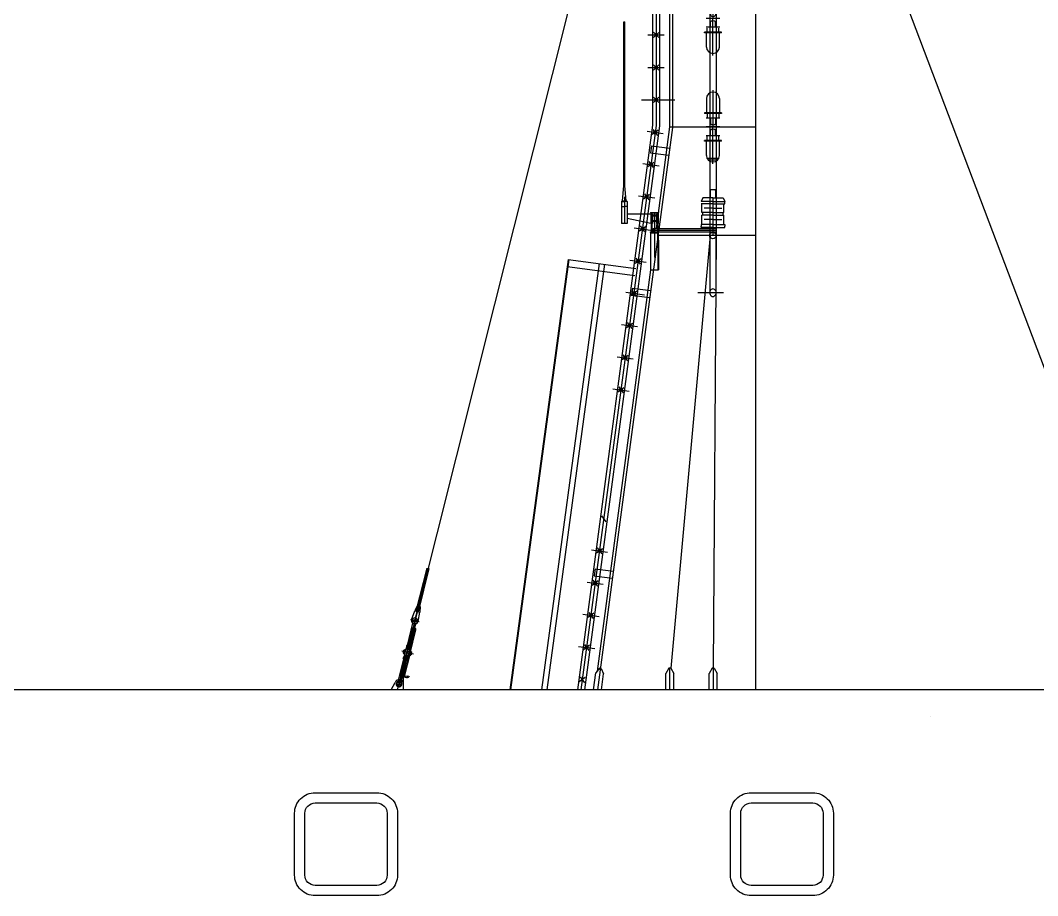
# Model space of a CAD drawing. Header units: millimetres. Extents: x 2592 to 2762, y 1632 to 1753.
# Drawn here: x 2618.53 to 2624.26, y 1741.28 to 1746.2 of the extents above; entities that cross this region are included whole.
import ezdxf

# ---------------------------------------------------------------- set-up
doc = ezdxf.new("R2010")
doc.units = ezdxf.units.MM
for name, color, linetype in [('garis tebal', 7, 'Continuous'), ('Hidrolik&PJ', 150, 'Continuous'), ('Layer3', 7, 'Continuous')]:
    doc.layers.add(name, color=color, linetype=linetype)

# ---------------------------------------------------------------- blocks, each defined once
blk = doc.blocks.new('A$C20FD29F4')
at = {"color": 7, "linetype": 'Continuous', "ltscale": 20}
for p, q in [((78.1, 3682.9), (78.1, 3342.1)), ((18.1, 3604.9), (18.1, 3466.3)), ((138.1, 3604.9), (138.1, 3466.3)), ((0, 3473.8), (0, 3466.3)), ((156.2, 3473.8), (0, 3473.8)), ((156.2, 3470), (0, 3470)), ((156.2, 3466.3), (0, 3466.3)), ((156.2, 3429.9), (0, 3429.9)), ((140.6, 3422.4), (15.6, 3422.4)), ((24.4, 3466.3), (24.4, 3429.9)), ((54.1, 3422.4), (54.1, 3372.4)), ((102.1, 3422.4), (102.1, 3372.4)), ((131.9, 3466.3), (131.9, 3429.9)), ((156.2, 3473.8), (156.2, 3466.3)), ((54.1, 3261.9), (54.1, 3311.9)), ((78.1, 3001.4), (78.1, 3342.1)), ((102.1, 3261.9), (102.1, 3311.9)), ((156.2, 3254.4), (0, 3254.4)), ((0, 3210.5), (0, 3218)), ((156.2, 3218), (0, 3218)), ((156.2, 3214.2), (0, 3214.2)), ((156.2, 3210.5), (0, 3210.5)), ((140.6, 3261.9), (15.6, 3261.9)), ((18.1, 3079.4), (18.1, 3218)), ((24.4, 3218), (24.4, 3254.4)), ((131.9, 3218), (131.9, 3254.4)), ((138.1, 3079.4), (138.1, 3218)), ((156.2, 3210.5), (156.2, 3218)), ((78.1, 2682.9), (78.1, 2342.1)), ((18.1, 2604.9), (18.1, 2466.3)), ((138.1, 2604.9), (138.1, 2466.3)), ((0, 2473.8), (0, 2466.3)), ((156.2, 2473.8), (0, 2473.8)), ((156.2, 2470), (0, 2470)), ((156.2, 2466.3), (0, 2466.3)), ((24.4, 2466.3), (24.4, 2429.9)), ((131.9, 2466.3), (131.9, 2429.9)), ((156.2, 2473.8), (156.2, 2466.3)), ((140.6, 2422.4), (15.6, 2422.4)), ((54.1, 2422.4), (54.1, 2372.4)), ((102.1, 2422.4), (102.1, 2372.4)), ((140.6, 2342.1), (15.6, 2342.1)), ((140.6, 2261.9), (15.6, 2261.9)), ((54.1, 2261.9), (54.1, 2311.9)), ((78.1, 2001.4), (78.1, 2342.1)), ((102.1, 2261.9), (102.1, 2311.9)), ((0, 2210.5), (0, 2218)), ((156.2, 2218), (0, 2218)), ((156.2, 2214.2), (0, 2214.2)), ((156.2, 2210.5), (0, 2210.5)), ((18.1, 2079.4), (18.1, 2218)), ((24.4, 2218), (24.4, 2254.4)), ((131.9, 2218), (131.9, 2254.4)), ((138.1, 2079.4), (138.1, 2218)), ((156.2, 2210.5), (156.2, 2218)), ((18.1, 1604.9), (18.1, 1466.3)), ((78.1, 1682.9), (78.1, 1342.1)), ((138.1, 1604.9), (138.1, 1466.3)), ((0, 1473.8), (0, 1466.3)), ((156.2, 1473.8), (0, 1473.8)), ((156.2, 1470), (0, 1470)), ((156.2, 1466.3), (0, 1466.3)), ((140.6, 1422.4), (15.6, 1422.4)), ((24.4, 1466.3), (24.4, 1429.9)), ((54.1, 1422.4), (54.1, 1372.4)), ((102.1, 1422.4), (102.1, 1372.4)), ((131.9, 1466.3), (131.9, 1429.9)), ((156.2, 1473.8), (156.2, 1466.3)), ((140.6, 1342.1), (15.6, 1342.1)), ((78.1, 1001.4), (78.1, 1342.1)), ((140.6, 1261.9), (15.6, 1261.9)), ((24.4, 1218), (24.4, 1254.4)), ((54.1, 1261.9), (54.1, 1311.9)), ((102.1, 1261.9), (102.1, 1311.9)), ((131.9, 1218), (131.9, 1254.4)), ((0, 1210.5), (0, 1218)), ((156.2, 1218), (0, 1218)), ((156.2, 1214.2), (0, 1214.2)), ((156.2, 1210.5), (0, 1210.5)), ((18.1, 1079.4), (18.1, 1218)), ((138.1, 1079.4), (138.1, 1218)), ((156.2, 1210.5), (156.2, 1218)), ((78.1, 681.5), (78.1, 340.7)), ((18.1, 603.5), (18.1, 464.9)), ((138.1, 603.5), (138.1, 464.9)), ((0, 472.4), (0, 464.9)), ((156.2, 472.4), (0, 472.4)), ((156.2, 472.4), (156.2, 464.9)), ((156.2, 468.6), (0, 468.6)), ((156.2, 464.9), (0, 464.9)), ((140.6, 421), (15.6, 421)), ((24.4, 464.9), (24.4, 428.5)), ((54.1, 421), (54.1, 371)), ((102.1, 421), (102.1, 371)), ((131.9, 464.9), (131.9, 428.5)), ((140.6, 340.7), (15.6, 340.7)), ((54.1, 260.5), (54.1, 310.5)), ((78.1, 0), (78.1, 340.7)), ((102.1, 260.5), (102.1, 310.5)), ((0, 209.1), (0, 216.6)), ((156.2, 216.6), (0, 216.6)), ((156.2, 212.8), (0, 212.8)), ((156.2, 209.1), (0, 209.1)), ((140.6, 260.5), (15.6, 260.5)), ((18.1, 78), (18.1, 216.6)), ((24.4, 216.6), (24.4, 253)), ((131.9, 216.6), (131.9, 253)), ((138.1, 78), (138.1, 216.6)), ((156.2, 209.1), (156.2, 216.6))]:
    blk.add_line(p, q, dxfattribs=at)
at = {"color": 2}
blk.add_line((105.3, 3121.5), (51, 3121.5), dxfattribs=at)
at = {"color": 7, "linetype": 'Continuous', "ltscale": 20}
for centre, radius, start, end in [((78.1, 3604.9), 60, 0, 180), ((78.1, 3396.2), 33.8, 224.75947, 315.24053), ((78.1, 3288.1), 33.8, 44.75947, 135.24053), ((78.1, 3079.4), 60, 180, 0), ((78.1, 2604.9), 60, 0, 180), ((78, 2395.9), 33.8, 224.75947, 315.24053), ((78.1, 2396.2), 33.8, 224.75947, 315.24053), ((78, 2287.8), 33.8, 44.75947, 135.24053), ((78.1, 2288.1), 33.8, 44.75947, 135.24053), ((78.1, 2079.4), 60, 180, 0), ((78.1, 1604.9), 60, 0, 180), ((78, 1395.9), 33.8, 224.75947, 315.24053), ((78, 1287.8), 33.8, 44.75947, 135.24053), ((78, 1287.8), 33.8, 44.75947, 135.24053), ((78.1, 1396.2), 33.8, 224.75947, 315.24053), ((78.1, 1288.1), 33.8, 44.75947, 135.24053), ((78.1, 1079.4), 60, 180, 0), ((78.1, 603.5), 60, 0, 180), ((78, 394.5), 33.8, 224.75947, 315.24053), ((78, 286.4), 33.8, 44.75947, 135.24053), ((78, 286.4), 33.8, 44.75947, 135.24053), ((78.1, 394.8), 33.8, 224.75947, 315.24053), ((78.1, 286.7), 33.8, 44.75947, 135.24053), ((81, 394.5), 33.8, 224.75947, 315.24053), ((81, 286.4), 33.8, 44.75947, 135.24053), ((78.1, 77.4), 60, 180, 0)]:
    blk.add_arc(centre, radius, start, end, dxfattribs=at)

msp = doc.modelspace()

# ---------------------------------------------------------------- hatches: boundary and pattern name
at = {"layer": 'Hidrolik&PJ'}
h = msp.add_hatch(dxfattribs=at)
h.set_pattern_fill('ANSI31', scale=0.000609024, style=0)
h.set_pattern_definition([(135, (2505.47118718, 1712.68049783), (5.3830603274e-05, 5.3830603274e-05), [])])
h.paths.add_polyline_path([(2622.0814, 1745.1159), (2622.0848, 1745.1159), (2622.0848, 1745.1125)])
h = msp.add_hatch(dxfattribs=at)
h.set_pattern_fill('ANSI31', scale=0.000609024, style=0)
h.set_pattern_definition([(45, (2738.73525749, 1712.68049783), (-5.3830603274e-05, 5.3830603274e-05), [])])
h.paths.add_polyline_path([(2622.1251, 1745.1159), (2622.1216, 1745.1159), (2622.1216, 1745.1125)])
h = msp.add_hatch(dxfattribs=at)
h.set_pattern_fill('ANSI31', scale=0.000609024, style=0)
h.set_pattern_definition([(45, (2539.6191636, 1695.49685649), (-5.3830603274e-05, 5.3830603274e-05), [])])
h.paths.add_polyline_path([(2622.1188, 1745.0044, -0.414214), (2622.1212, 1745.002), (2622.1212, 1744.9661, 0.414214), (2622.1236, 1744.9636), (2622.1261, 1744.9636), (2622.1261, 1745.0093), (2622.0804, 1745.0093), (2622.0804, 1745.0069, 0.414214), (2622.0828, 1745.0044)])

# ---------------------------------------------------------------- linework, layer by layer
msp.add_arc((2623.6552, 1742.4328), 0.1485, 270, 270.0006)
at = {"layer": 'garis tebal'}
for points in [[(2620.5409, 1741.2759), (2620.1934, 1741.2759, -0.414214), (2620.0776, 1741.3917), (2620.0776, 1741.7392, -0.414214), (2620.1934, 1741.855), (2620.5409, 1741.855, -0.414214), (2620.6567, 1741.7392), (2620.6567, 1741.3917, -0.414214)], [(2622.9935, 1741.2759), (2622.6461, 1741.2759, -0.414214), (2622.5303, 1741.3917), (2622.5303, 1741.7392, -0.414214), (2622.6461, 1741.855), (2622.9935, 1741.855, -0.414214), (2623.1093, 1741.7392), (2623.1093, 1741.3917, -0.414214)], [(2620.5409, 1741.3338), (2620.1934, 1741.3338, -0.414214), (2620.1355, 1741.3917), (2620.1355, 1741.7392, -0.414214), (2620.1934, 1741.7971), (2620.5409, 1741.7971, -0.414214), (2620.5988, 1741.7392), (2620.5988, 1741.3917, -0.414214)], [(2622.9935, 1741.3338), (2622.6461, 1741.3338, -0.414214), (2622.5882, 1741.3917), (2622.5882, 1741.7392, -0.414214), (2622.6461, 1741.7971), (2622.9935, 1741.7971, -0.414214), (2623.0514, 1741.7392), (2623.0514, 1741.3917, -0.414214)]]:
    msp.add_lwpolyline(points, format="xyb", close=True, dxfattribs=at)
at = {"layer": 'Hidrolik&PJ', "color": 7}
for p, q in [((2622.0921, 1748.6448), (2622.0923, 1745.6094)), ((2622.1119, 1748.6448), (2622.1121, 1745.6081)), ((2622.1317, 1748.6448), (2622.1319, 1745.6068)), ((2622.1882, 1748.6447), (2622.1882, 1745.5997)), ((2622.6717, 1748.5296), (2624.9806, 1742.4328)), ((2622.1882, 1748.5229), (2620.6622, 1742.4527)), ((2622.1271, 1746.132), (2622.097, 1746.1028)), ((2622.0974, 1746.1324), (2622.1267, 1746.1024)), ((2622.1122, 1746.1269), (2622.1026, 1746.1175)), ((2622.1122, 1746.1269), (2622.1215, 1746.1173)), ((2622.0661, 1746.1174), (2622.158, 1746.1174)), ((2622.1026, 1746.1175), (2622.1119, 1746.1079)), ((2622.1215, 1746.1173), (2622.1119, 1746.1079)), ((2622.0661, 1745.9347), (2622.158, 1745.9347)), ((2622.1271, 1745.9493), (2622.097, 1745.9201)), ((2622.0974, 1745.9497), (2622.1267, 1745.9197)), ((2622.1122, 1745.9442), (2622.1026, 1745.9348)), ((2622.1026, 1745.9348), (2622.1119, 1745.9252)), ((2622.1215, 1745.9346), (2622.1119, 1745.9252)), ((2622.1122, 1745.9442), (2622.1215, 1745.9346)), ((2622.0288, 1745.752), (2622.2181, 1745.752)), ((2622.0661, 1745.752), (2622.158, 1745.752)), ((2622.1271, 1745.7666), (2622.097, 1745.7374)), ((2622.0974, 1745.767), (2622.1267, 1745.737)), ((2622.1122, 1745.7615), (2622.1026, 1745.7521)), ((2622.1026, 1745.7521), (2622.1119, 1745.7425)), ((2622.1215, 1745.7519), (2622.1119, 1745.7425)), ((2622.1122, 1745.7615), (2622.1215, 1745.7519)), ((2622.0923, 1745.6094), (2621.6691, 1742.4328)), ((2622.1121, 1745.6081), (2621.6891, 1742.4328)), ((2622.1319, 1745.6068), (2621.7091, 1742.4328)), ((2622.0613, 1745.5754), (2622.1525, 1745.5632)), ((2622.1237, 1745.5818), (2622.0901, 1745.5568)), ((2622.0944, 1745.5861), (2622.1194, 1745.5524)), ((2622.1083, 1745.5787), (2622.0975, 1745.5707)), ((2622.0975, 1745.5707), (2622.1055, 1745.5599)), ((2622.1163, 1745.5679), (2622.1055, 1745.5599)), ((2622.1083, 1745.5787), (2622.1163, 1745.5679)), ((2622.1882, 1745.5997), (2622.112, 1745.028)), ((2622.0861, 1745.4937), (2622.0808, 1745.4545)), ((2622.0861, 1745.4937), (2622.1876, 1745.4802)), ((2622.0808, 1745.4545), (2622.1824, 1745.441)), ((2622.0372, 1745.3942), (2622.1283, 1745.3821)), ((2622.0996, 1745.4007), (2622.0659, 1745.3757)), ((2622.0703, 1745.405), (2622.0953, 1745.3713)), ((2622.0841, 1745.3976), (2622.0734, 1745.3896)), ((2622.0734, 1745.3896), (2622.0814, 1745.3788)), ((2622.0921, 1745.3868), (2622.0814, 1745.3788)), ((2622.0841, 1745.3976), (2622.0921, 1745.3868)), ((2622.4023, 1745.4147), (2622.4562, 1745.4147)), ((2622.4047, 1745.4236), (2622.4669, 1745.4236)), ((2622.0131, 1745.2131), (2622.1042, 1745.201)), ((2622.0755, 1745.2196), (2622.0418, 1745.1946)), ((2622.0461, 1745.2239), (2622.0712, 1745.1902)), ((2622.06, 1745.2164), (2622.0493, 1745.2085)), ((2622.0493, 1745.2085), (2622.0573, 1745.1977)), ((2622.06, 1745.2164), (2622.068, 1745.2057)), ((2622.068, 1745.2057), (2622.0573, 1745.1977)), ((2622.0804, 1745.1196), (2622.1261, 1745.1196)), ((2622.0804, 1745.1159), (2622.1261, 1745.1159)), ((2622.0848, 1745.1125), (2622.0814, 1745.1159)), ((2622.0824, 1745.1098), (2622.0919, 1745.1098)), ((2622.0824, 1745.1098), (2622.0824, 1745.0574)), ((2622.0848, 1745.1159), (2622.0848, 1745.0093)), ((2622.0894, 1745.1098), (2622.0894, 1745.0574)), ((2622.0919, 1745.1098), (2622.0919, 1745.0574)), ((2622.1013, 1745.1007), (2622.109, 1745.1007)), ((2622.1146, 1745.1098), (2622.1146, 1745.0574)), ((2622.1241, 1745.1098), (2622.1146, 1745.1098)), ((2622.117, 1745.1098), (2622.117, 1745.0574)), ((2622.1216, 1745.1125), (2622.1251, 1745.1159)), ((2622.1216, 1745.1159), (2622.1216, 1745.0093)), ((2622.1241, 1745.1098), (2622.1241, 1745.0574)), ((2622.0514, 1745.0385), (2622.0177, 1745.0134)), ((2622.022, 1745.0428), (2622.047, 1745.0091)), ((2622.0359, 1745.0353), (2622.0251, 1745.0273)), ((2622.0359, 1745.0353), (2622.0439, 1745.0246)), ((2622.0824, 1745.0574), (2622.0919, 1745.0574)), ((2622.0975, 1745.0702), (2622.109, 1745.0702)), ((2622.1032, 1745.0779), (2622.1032, 1744.8647)), ((2622.1241, 1745.0574), (2622.1146, 1745.0574)), ((2622.1212, 1744.982), (2621.7813, 1742.4328)), ((2621.989, 1745.032), (2622.0801, 1745.0199)), ((2622.0251, 1745.0273), (2622.0331, 1745.0166)), ((2622.0439, 1745.0246), (2622.0331, 1745.0166)), ((2622.0804, 1745.0069), (2622.0804, 1745.0093)), ((2622.0804, 1745.0093), (2622.0804, 1744.7962)), ((2622.0804, 1745.0093), (2622.4502, 1745.0093)), ((2622.0828, 1745.0044), (2622.1188, 1745.0044)), ((2622.0956, 1745.028), (2622.0956, 1745.0093)), ((2622.0956, 1745.028), (2622.4502, 1745.028)), ((2622.0956, 1745.0188), (2622.4502, 1745.0188)), ((2622.1212, 1744.9661), (2622.1212, 1745.002)), ((2622.1261, 1744.9636), (2622.1261, 1745.0093)), ((2622.6717, 1744.9898), (2622.1261, 1744.9898)), ((2622.1236, 1744.9636), (2622.1261, 1744.9636)), ((2622.1261, 1744.9636), (2622.1261, 1744.7962)), ((2621.6166, 1744.8551), (2621.2888, 1742.4328)), ((2621.6202, 1744.8546), (2621.2925, 1742.4328)), ((2621.7916, 1744.8314), (2621.467, 1742.4328)), ((2621.8218, 1744.8273), (2621.4977, 1742.4328)), ((2621.6113, 1744.8158), (2621.993, 1744.7642)), ((2621.6166, 1744.8551), (2621.9984, 1744.8034)), ((2621.9648, 1744.8509), (2622.056, 1744.8388)), ((2622.0272, 1744.8574), (2621.9936, 1744.8323)), ((2621.9979, 1744.8617), (2622.0229, 1744.828)), ((2622.0118, 1744.8542), (2622.001, 1744.8462)), ((2622.001, 1744.8462), (2622.009, 1744.8355)), ((2622.0198, 1744.8435), (2622.009, 1744.8355)), ((2622.0118, 1744.8542), (2622.0198, 1744.8435)), ((2622.081, 1744.7962), (2621.78, 1742.5381)), ((2622.0804, 1744.7962), (2622.1261, 1744.7962)), ((2621.9795, 1744.6938), (2621.9743, 1744.6546)), ((2621.9795, 1744.6938), (2622.081, 1744.6803)), ((2621.9407, 1744.6698), (2622.0466, 1744.6557)), ((2622.0031, 1744.6763), (2621.9694, 1744.6512)), ((2621.9738, 1744.6806), (2621.9988, 1744.6469)), ((2621.9743, 1744.6546), (2622.0757, 1744.6411)), ((2621.9877, 1744.6731), (2621.9769, 1744.6651)), ((2621.9769, 1744.6651), (2621.9849, 1744.6544)), ((2621.9956, 1744.6624), (2621.9849, 1744.6544)), ((2621.9877, 1744.6731), (2621.9956, 1744.6624)), ((2621.9166, 1744.4887), (2622.0077, 1744.4766)), ((2621.979, 1744.4952), (2621.9453, 1744.4701)), ((2621.9496, 1744.4995), (2621.9747, 1744.4658)), ((2621.9635, 1744.492), (2621.9528, 1744.484)), ((2621.9528, 1744.484), (2621.9608, 1744.4733)), ((2621.9715, 1744.4813), (2621.9608, 1744.4733)), ((2621.9635, 1744.492), (2621.9715, 1744.4813)), ((2621.8925, 1744.3076), (2621.9836, 1744.2955)), ((2621.9549, 1744.314), (2621.9212, 1744.289)), ((2621.9255, 1744.3184), (2621.9505, 1744.2847)), ((2621.9394, 1744.3109), (2621.9286, 1744.3029)), ((2621.9286, 1744.3029), (2621.9366, 1744.2922)), ((2621.9474, 1744.3002), (2621.9366, 1744.2922)), ((2621.9394, 1744.3109), (2621.9474, 1744.3002)), ((2621.8683, 1744.1265), (2621.9595, 1744.1144)), ((2621.9307, 1744.1329), (2621.8971, 1744.1079)), ((2621.9014, 1744.1373), (2621.9264, 1744.1036)), ((2621.9153, 1744.1298), (2621.9045, 1744.1218)), ((2621.9045, 1744.1218), (2621.9125, 1744.1111)), ((2621.9233, 1744.119), (2621.9125, 1744.1111)), ((2621.9153, 1744.1298), (2621.9233, 1744.119)), ((2621.8049, 1743.4128), (2621.8299, 1743.3792)), ((2621.7477, 1743.221), (2621.8388, 1743.2088)), ((2621.8101, 1743.2274), (2621.7764, 1743.2024)), ((2621.7808, 1743.2317), (2621.8058, 1743.1981)), ((2621.7947, 1743.2243), (2621.7839, 1743.2163)), ((2621.7839, 1743.2163), (2621.7919, 1743.2055)), ((2621.8026, 1743.2135), (2621.7919, 1743.2055)), ((2621.7947, 1743.2243), (2621.8026, 1743.2135)), ((2620.755, 1742.8217), (2620.8292, 1743.1169)), ((2620.7624, 1742.8762), (2620.8233, 1743.1183)), ((2620.7742, 1742.8732), (2620.8351, 1743.1154)), ((2621.769, 1743.1137), (2621.7638, 1743.0744)), ((2621.769, 1743.1137), (2621.8703, 1743.1002)), ((2621.7236, 1743.0399), (2621.8147, 1743.0277)), ((2621.786, 1743.0463), (2621.7523, 1743.0213)), ((2621.7566, 1743.0506), (2621.7817, 1743.0169)), ((2621.7705, 1743.0432), (2621.7598, 1743.0352)), ((2621.7598, 1743.0352), (2621.7678, 1743.0244)), ((2621.7638, 1743.0744), (2621.865, 1743.0609)), ((2621.7785, 1743.0324), (2621.7678, 1743.0244)), ((2621.7705, 1743.0432), (2621.7785, 1743.0324)), ((2620.7362, 1742.8265), (2620.7546, 1742.8781)), ((2620.7678, 1742.9058), (2620.7546, 1742.8781)), ((2620.7546, 1742.8781), (2620.7821, 1742.8712)), ((2620.7678, 1742.9058), (2620.7835, 1742.9018)), ((2620.7726, 1742.8174), (2620.7821, 1742.8712)), ((2620.7835, 1742.9018), (2620.7821, 1742.8712)), ((2621.7619, 1742.8652), (2621.7282, 1742.8402)), ((2621.7325, 1742.8695), (2621.7575, 1742.8358)), ((2621.7464, 1742.862), (2621.7356, 1742.8541)), ((2621.7464, 1742.862), (2621.7544, 1742.8513)), ((2620.7603, 1742.8455), (2620.71, 1742.6441)), ((2620.742, 1742.8083), (2620.711, 1742.6839)), ((2620.7589, 1742.8041), (2620.7279, 1742.6797)), ((2620.778, 1742.8161), (2620.7308, 1742.8278)), ((2621.6995, 1742.8587), (2621.7906, 1742.8466)), ((2621.7356, 1742.8541), (2621.7436, 1742.8433)), ((2621.7544, 1742.8513), (2621.7436, 1742.8433)), ((2620.7372, 1742.7804), (2620.7082, 1742.6646)), ((2620.7502, 1742.7772), (2620.7212, 1742.6614)), ((2620.7242, 1742.6406), (2620.7571, 1742.7726)), ((2620.7277, 1742.6397), (2620.7607, 1742.7717)), ((2620.7372, 1742.7807), (2620.7549, 1742.7763)), ((2620.7502, 1742.7772), (2620.7372, 1742.7804)), ((2620.7381, 1742.7842), (2620.7558, 1742.7798)), ((2621.7084, 1742.6884), (2621.7334, 1742.6547)), ((2620.6573, 1742.4328), (2620.71, 1742.6441)), ((2620.7477, 1742.6347), (2620.681, 1742.6513)), ((2620.6911, 1742.6488), (2620.6891, 1742.6408)), ((2620.6894, 1742.6392), (2620.6947, 1742.6379)), ((2620.7344, 1742.6311), (2620.6901, 1742.6422)), ((2620.6911, 1742.6488), (2620.6931, 1742.6568)), ((2620.7242, 1742.6406), (2620.6912, 1742.5086)), ((2620.7376, 1742.6441), (2620.6933, 1742.6552)), ((2620.6938, 1742.6343), (2620.697, 1742.6473)), ((2620.6944, 1742.6342), (2620.6938, 1742.6343)), ((2620.6941, 1742.6581), (2620.6994, 1742.6568)), ((2620.7277, 1742.6397), (2620.6948, 1742.5077)), ((2620.7003, 1742.6603), (2620.697, 1742.6473)), ((2620.7009, 1742.6602), (2620.7003, 1742.6603)), ((2620.7066, 1742.6838), (2620.7055, 1742.6624)), ((2620.7141, 1742.6602), (2620.7055, 1742.6624)), ((2620.7095, 1742.6831), (2620.7066, 1742.6838)), ((2620.7141, 1742.6602), (2620.7226, 1742.6581)), ((2620.7198, 1742.6279), (2620.723, 1742.6409)), ((2620.7317, 1742.6775), (2620.7226, 1742.6581)), ((2620.7263, 1742.6539), (2620.723, 1742.6409)), ((2620.7257, 1742.654), (2620.7263, 1742.6539)), ((2620.7288, 1742.6783), (2620.7317, 1742.6775)), ((2620.7354, 1742.6478), (2620.7301, 1742.6491)), ((2620.7336, 1742.6382), (2620.7316, 1742.6302)), ((2620.7336, 1742.6382), (2620.7356, 1742.6462)), ((2620.736, 1742.6376), (2620.7344, 1742.6311)), ((2620.736, 1742.6376), (2620.7376, 1742.6441)), ((2621.6753, 1742.6776), (2621.7665, 1742.6655)), ((2621.7377, 1742.6841), (2621.7041, 1742.6591)), ((2621.7223, 1742.6809), (2621.7115, 1742.6729)), ((2621.7115, 1742.6729), (2621.7195, 1742.6622)), ((2621.7303, 1742.6702), (2621.7195, 1742.6622)), ((2621.7223, 1742.6809), (2621.7303, 1742.6702)), ((2620.6604, 1742.4812), (2620.6922, 1742.6085)), ((2620.6699, 1742.511), (2620.6988, 1742.6268)), ((2620.6773, 1742.477), (2620.7091, 1742.6043)), ((2620.6829, 1742.5078), (2620.7118, 1742.6236)), ((2620.6884, 1742.6107), (2620.6974, 1742.6301)), ((2620.6913, 1742.6099), (2620.6884, 1742.6107)), ((2620.706, 1742.628), (2620.6974, 1742.6301)), ((2620.706, 1742.628), (2620.7146, 1742.6258)), ((2620.7105, 1742.6051), (2620.7134, 1742.6044)), ((2620.7134, 1742.6044), (2620.7146, 1742.6258)), ((2620.7192, 1742.628), (2620.7198, 1742.6279)), ((2620.7307, 1742.6289), (2620.7254, 1742.6302)), ((2620.674, 1742.5187), (2620.7094, 1742.5099)), ((2620.7002, 1742.5127), (2620.6742, 1742.5192)), ((2621.76, 1742.4328), (2621.7727, 1742.5286)), ((2621.793, 1742.5552), (2621.7726, 1742.5286)), ((2621.8035, 1742.5538), (2621.793, 1742.5552)), ((2621.8035, 1742.5538), (2621.8163, 1742.5228)), ((2621.8045, 1742.4328), (2621.8163, 1742.5228)), ((2620.6213, 1742.4328), (2620.6433, 1742.4758)), ((2620.6474, 1742.4663), (2620.6839, 1742.4663)), ((2620.6723, 1742.5116), (2620.7077, 1742.5028)), ((2620.69, 1742.4358), (2620.69, 1742.5072)), ((2620.692, 1742.5075), (2620.6955, 1742.514)), ((2621.7136, 1742.503), (2621.6799, 1742.4779)), ((2621.6843, 1742.5073), (2621.7093, 1742.4736))]:
    msp.add_line(p, q, dxfattribs=at)
at = {"layer": 'Hidrolik&PJ', "color": 7, "ltscale": 200}
for p, q in [((2622.2034, 1748.6448), (2622.2034, 1745.5997)), ((2622.6717, 1748.6447), (2622.6717, 1742.4328)), ((2622.2033, 1745.5977), (2622.1248, 1745.0093)), ((2622.1882, 1745.5997), (2622.6754, 1745.5997)), ((2622.1212, 1744.9636), (2622.1212, 1744.7962))]:
    msp.add_line(p, q, dxfattribs=at)
at = {"layer": 'Hidrolik&PJ', "color": 7, "ltscale": 15}
for p, q in [((2622.4134, 1747.4269), (2622.4134, 1744.9898)), ((2622.4502, 1747.4269), (2622.4502, 1744.9898)), ((2622.4158, 1744.9898), (2622.1943, 1742.5546)), ((2622.4478, 1744.9898), (2622.4478, 1744.667)), ((2622.4906, 1744.667), (2622.3464, 1744.667)), ((2622.1838, 1742.5546), (2622.167, 1742.5256)), ((2622.167, 1742.4328), (2622.167, 1742.5256)), ((2622.1943, 1742.5546), (2622.1838, 1742.5546)), ((2622.1882, 1742.5546), (2622.1882, 1742.4328)), ((2622.1943, 1742.5546), (2622.2111, 1742.5256)), ((2622.2111, 1742.4328), (2622.2111, 1742.5256)), ((2622.4274, 1742.5546), (2622.4106, 1742.5256)), ((2622.4106, 1742.4328), (2622.4106, 1742.5256)), ((2622.4379, 1742.5546), (2622.4274, 1742.5546)), ((2622.4326, 1742.5546), (2622.4326, 1742.4328)), ((2622.4379, 1742.5546), (2622.4547, 1742.5256)), ((2622.4547, 1742.4328), (2622.4547, 1742.5256))]:
    msp.add_line(p, q, dxfattribs=at)
at = {"layer": 'Hidrolik&PJ', "color": 7, "ltscale": 500}
for p, q in [((2621.93, 1745.2691), (2621.93, 1746.1904)), ((2621.93, 1746.1904), (2621.9363, 1746.1904)), ((2621.9363, 1745.2691), (2621.9363, 1746.1904)), ((2621.9233, 1745.1838), (2621.93, 1745.2691)), ((2621.943, 1745.1838), (2621.9363, 1745.2691)), ((2621.9332, 1745.2065), (2621.9332, 1745.0611)), ((2621.9178, 1745.1798), (2621.9207, 1745.1838)), ((2621.9178, 1745.1798), (2621.9332, 1745.1798)), ((2621.9178, 1745.1524), (2621.9178, 1745.0574)), ((2621.9178, 1745.1524), (2621.9332, 1745.1524)), ((2621.9207, 1745.1838), (2621.9332, 1745.1838)), ((2621.9456, 1745.1838), (2621.9332, 1745.1838)), ((2621.9485, 1745.1798), (2621.9332, 1745.1798)), ((2621.9485, 1745.1524), (2621.9332, 1745.1524)), ((2621.9485, 1745.1798), (2621.9456, 1745.1838)), ((2621.9485, 1745.1524), (2621.9485, 1745.0574)), ((2622.0824, 1745.1098), (2621.9485, 1745.1098)), ((2622.0833, 1745.1031), (2622.0833, 1745.0982)), ((2622.1146, 1745.1031), (2622.0833, 1745.1031)), ((2622.1146, 1745.0982), (2622.0833, 1745.0982)), ((2622.0845, 1745.1041), (2622.0845, 1745.0972)), ((2622.0847, 1745.1051), (2622.0892, 1745.1051)), ((2622.0847, 1745.0962), (2622.0892, 1745.0962)), ((2622.1143, 1745.1007), (2622.0927, 1745.1007)), ((2622.1032, 1745.1207), (2622.1032, 1745.003)), ((2622.1217, 1745.1051), (2622.1172, 1745.1051)), ((2622.1217, 1745.0962), (2622.1172, 1745.0962)), ((2622.1219, 1745.1041), (2622.1219, 1745.0972)), ((2621.9485, 1745.0574), (2621.9178, 1745.0574)), ((2622.0824, 1745.0574), (2621.9485, 1745.0854)), ((2622.0833, 1745.0727), (2622.0833, 1745.0678)), ((2622.1146, 1745.0727), (2622.0833, 1745.0727)), ((2622.1146, 1745.0678), (2622.0833, 1745.0678)), ((2622.0845, 1745.0737), (2622.0845, 1745.0668)), ((2622.0847, 1745.0747), (2622.0892, 1745.0747)), ((2622.0847, 1745.0658), (2622.0892, 1745.0658)), ((2622.1143, 1745.0702), (2622.0927, 1745.0702)), ((2622.1217, 1745.0747), (2622.1172, 1745.0747)), ((2622.1217, 1745.0658), (2622.1172, 1745.0658)), ((2622.1219, 1745.0737), (2622.1219, 1745.0668))]:
    msp.add_line(p, q, dxfattribs=at)
at = {"layer": 'Hidrolik&PJ', "color": 7, "ltscale": 20}
for p, q in [((2622.4166, 1745.2431), (2622.4166, 1745.2005)), ((2622.444, 1745.2462), (2622.4196, 1745.2462)), ((2622.447, 1745.2431), (2622.447, 1745.2005)), ((2622.3747, 1745.2005), (2622.3648, 1745.1797)), ((2622.4318, 1745.1797), (2622.3648, 1745.1797)), ((2622.4318, 1745.1675), (2622.3648, 1745.1675)), ((2622.3701, 1745.1188), (2622.3701, 1745.1675)), ((2622.4318, 1745.2005), (2622.3747, 1745.2005)), ((2622.4318, 1745.2005), (2622.4318, 1744.9898)), ((2622.4318, 1745.2005), (2622.4889, 1745.2005)), ((2622.4318, 1745.1797), (2622.4988, 1745.1797)), ((2622.4318, 1745.1675), (2622.4988, 1745.1675)), ((2622.4889, 1745.2005), (2622.4988, 1745.1797)), ((2622.4935, 1745.1188), (2622.4935, 1745.1675)), ((2622.4988, 1745.1675), (2622.4988, 1745.1797)), ((2622.4318, 1745.1188), (2622.3701, 1745.1188)), ((2622.4318, 1745.1036), (2622.3701, 1745.1036)), ((2622.3701, 1745.0518), (2622.3701, 1745.1036)), ((2622.3747, 1745.1036), (2622.3747, 1745.1188)), ((2622.4318, 1745.1432), (2622.3823, 1745.1432)), ((2622.4318, 1745.1432), (2622.4813, 1745.1432)), ((2622.4318, 1745.1188), (2622.4935, 1745.1188)), ((2622.4318, 1745.1036), (2622.4935, 1745.1036)), ((2622.4889, 1745.1036), (2622.4889, 1745.1188)), ((2622.4935, 1745.0518), (2622.4935, 1745.1036)), ((2622.4318, 1745.0518), (2622.3648, 1745.0518)), ((2622.3648, 1745.0518), (2622.3648, 1745.0427)), ((2622.3648, 1745.0335), (2622.3648, 1745.0427)), ((2622.4318, 1745.0792), (2622.3823, 1745.0792)), ((2622.4318, 1745.0792), (2622.4813, 1745.0792)), ((2622.4318, 1745.0518), (2622.4988, 1745.0518)), ((2622.4988, 1745.0518), (2622.4988, 1745.0427)), ((2622.4988, 1745.0335), (2622.4988, 1745.0427)), ((2622.4906, 1744.9898), (2622.3464, 1744.9898)), ((2622.4318, 1745.0335), (2622.3648, 1745.0335)), ((2622.4318, 1745.0335), (2622.3709, 1745.0335)), ((2622.4134, 1745.0335), (2622.4134, 1744.9898)), ((2622.4134, 1744.9898), (2622.4134, 1744.667)), ((2622.4318, 1745.0335), (2622.4988, 1745.0335)), ((2622.4318, 1745.0335), (2622.4891, 1745.0335)), ((2622.4502, 1744.9898), (2622.4326, 1742.5546)), ((2622.4502, 1745.0335), (2622.4502, 1744.9898))]:
    msp.add_line(p, q, dxfattribs=at)
at = {"layer": 'Hidrolik&PJ', "color": 7, "ltscale": 100}
for p, q in [((2622.0804, 1745.1196), (2622.0804, 1745.1159)), ((2622.0848, 1745.1098), (2622.0848, 1745.0574)), ((2622.0872, 1745.1159), (2622.0872, 1745.0093)), ((2622.1192, 1745.1159), (2622.1192, 1745.0093)), ((2622.1216, 1745.1098), (2622.1216, 1745.0574)), ((2622.1261, 1745.1196), (2622.1261, 1745.1159))]:
    msp.add_line(p, q, dxfattribs=at)
at = {"layer": 'Hidrolik&PJ', "color": 7}
for centre, radius in [((2622.4318, 1744.9898), 0.0184), ((2620.7544, 1742.8219), 0.007), ((2620.6656, 1742.4663), 0.014), ((2620.6656, 1742.4663), 0.0122)]:
    msp.add_circle(centre, radius, dxfattribs=at)
at = {"layer": 'Hidrolik&PJ', "color": 7, "ltscale": 20}
for centre, start, end in [((2622.4196, 1745.2431), 90, 180), ((2622.444, 1745.2431), 360, 90)]:
    msp.add_arc(centre, 0.00305, start, end, dxfattribs=at)
at = {"layer": 'Hidrolik&PJ', "color": 7}
for centre, radius, start, end in [((2622.0828, 1745.0069), 0.00244, 180, 270), ((2622.1188, 1745.002), 0.00244, 0, 90), ((2622.1236, 1744.9661), 0.00244, 180, 270), ((2620.7544, 1742.8219), 0.0187, 154.9844, 353.929), ((2620.7544, 1742.8219), 0.0159, 298.3339, 213.6375), ((2620.7361, 1742.8098), 0.00609, 345.9857, 33.6375), ((2620.7648, 1742.8026), 0.00609, 118.3339, 165.9857), ((2620.7542, 1742.7733), 0.00305, 345.9857, 75.9857), ((2620.7542, 1742.7733), 0.0067, 345.9857, 75.9857), ((2620.6929, 1742.6283), 0.00609, 345.9857, 75.9857), ((2620.7023, 1742.6661), 0.00609, 255.9857, 345.9857), ((2620.7098, 1742.6842), 0.00122, 255.9857, 345.9857), ((2620.7272, 1742.6599), 0.00609, 165.9857, 255.9857), ((2620.7291, 1742.6794), 0.00122, 165.9857, 255.9857), ((2620.691, 1742.6088), 0.00122, 345.9857, 75.9857), ((2620.7102, 1742.604), 0.00122, 75.9857, 165.9857), ((2620.7177, 1742.6221), 0.00609, 75.9857, 165.9857), ((2620.6656, 1742.4663), 0.0244, 0, 158.4201), ((2620.6656, 1742.4663), 0.0159, 75.9857, 75.8893), ((2620.6839, 1742.4784), 0.00609, 165.9857, 213.6375), ((2620.7109, 1742.5158), 0.0134, 255.9857, 345.9857), ((2620.7109, 1742.5158), 0.00609, 255.9857, 345.9857)]:
    msp.add_arc(centre, radius, start, end, dxfattribs=at)
at = {"layer": 'Hidrolik&PJ', "color": 7, "ltscale": 20}
msp.add_ellipse((2622.4318, 1744.6677), major_axis=(0, 0.0214), ratio=0.862562, start_param=1.532588, end_param=4.750597, dxfattribs=at)
at = {"layer": 'Hidrolik&PJ', "color": 7, "ltscale": 15}
msp.add_ellipse((2622.4318, 1744.6677), major_axis=(0, 0.0214), ratio=0.862562, start_param=5.202007, end_param=7.355665, dxfattribs=at)
at = {"layer": 'Hidrolik&PJ', "color": 7, "ltscale": 500}
for points in [[(2621.9178, 1745.1798), (2621.9163, 1745.1661), (2621.9178, 1745.1524)], [(2621.9485, 1745.1798), (2621.95, 1745.1661), (2621.9485, 1745.1524)], [(2622.0847, 1745.1051), (2622.0845, 1745.1041), (2622.0847, 1745.1031)], [(2622.0847, 1745.1031), (2622.0845, 1745.1007), (2622.0847, 1745.0982)], [(2622.0847, 1745.0982), (2622.0845, 1745.0972), (2622.0847, 1745.0962)], [(2622.0892, 1745.1051), (2622.0894, 1745.1041), (2622.0892, 1745.1031)], [(2622.0892, 1745.1031), (2622.0894, 1745.1007), (2622.0892, 1745.0982)], [(2622.0892, 1745.0982), (2622.0894, 1745.0972), (2622.0892, 1745.0962)], [(2622.1172, 1745.1051), (2622.117, 1745.1041), (2622.1172, 1745.1031)], [(2622.1172, 1745.1031), (2622.117, 1745.1007), (2622.1172, 1745.0982)], [(2622.1172, 1745.0982), (2622.117, 1745.0972), (2622.1172, 1745.0962)], [(2622.1217, 1745.1051), (2622.1219, 1745.1041), (2622.1217, 1745.1031)], [(2622.1217, 1745.1031), (2622.1219, 1745.1007), (2622.1217, 1745.0982)], [(2622.1217, 1745.0982), (2622.1219, 1745.0972), (2622.1217, 1745.0962)], [(2622.0847, 1745.0747), (2622.0845, 1745.0737), (2622.0847, 1745.0727)], [(2622.0847, 1745.0727), (2622.0845, 1745.0702), (2622.0847, 1745.0678)], [(2622.0847, 1745.0678), (2622.0845, 1745.0668), (2622.0847, 1745.0658)], [(2622.0892, 1745.0747), (2622.0894, 1745.0737), (2622.0892, 1745.0727)], [(2622.0892, 1745.0727), (2622.0894, 1745.0702), (2622.0892, 1745.0678)], [(2622.0892, 1745.0678), (2622.0894, 1745.0668), (2622.0892, 1745.0658)], [(2622.1172, 1745.0747), (2622.117, 1745.0737), (2622.1172, 1745.0727)], [(2622.1172, 1745.0727), (2622.117, 1745.0702), (2622.1172, 1745.0678)], [(2622.1172, 1745.0678), (2622.117, 1745.0668), (2622.1172, 1745.0658)], [(2622.1217, 1745.0747), (2622.1219, 1745.0737), (2622.1217, 1745.0727)], [(2622.1217, 1745.0727), (2622.1219, 1745.0702), (2622.1217, 1745.0678)], [(2622.1217, 1745.0678), (2622.1219, 1745.0668), (2622.1217, 1745.0658)]]:
    msp.add_spline(points, degree=3, dxfattribs=at)
at = {"layer": 'Hidrolik&PJ', "color": 7}
for points in [[(2620.6901, 1742.6422), (2620.6904, 1742.6444), (2620.6908, 1742.6466), (2620.6911, 1742.6488)], [(2620.6933, 1742.6552), (2620.6926, 1742.6531), (2620.6919, 1742.6509), (2620.6911, 1742.6488)], [(2620.6941, 1742.6581), (2620.6937, 1742.6577), (2620.6928, 1742.6569), (2620.6932, 1742.6557), (2620.6933, 1742.6552)], [(2620.7307, 1742.6289), (2620.7311, 1742.6293), (2620.7319, 1742.6302), (2620.7316, 1742.6313), (2620.7314, 1742.6319)], [(2620.7308, 1742.6282), (2620.7308, 1742.6288), (2620.7307, 1742.63), (2620.7317, 1742.6306), (2620.7322, 1742.6309)], [(2620.7314, 1742.6319), (2620.7322, 1742.634), (2620.7329, 1742.6361), (2620.7336, 1742.6382)], [(2620.7347, 1742.6449), (2620.7343, 1742.6426), (2620.734, 1742.6404), (2620.7336, 1742.6382)], [(2620.7354, 1742.6478), (2620.7356, 1742.6472), (2620.7359, 1742.6461), (2620.7351, 1742.6453), (2620.7347, 1742.6449)]]:
    msp.add_open_spline(points, degree=3, dxfattribs=at)
at = {"layer": 'Layer3', "color": 0}
for p, q in [((2625.6676, 1742.4328), (2610.4963, 1742.4328)), ((2623.6552, 1742.4328), (2623.6552, 1742.4328))]:
    msp.add_line(p, q, dxfattribs=at)

# ---------------------------------------------------------------- block references
at = {"layer": 'Hidrolik&PJ', "color": 7, "xscale": 0.0006090237541276605, "yscale": 0.0006090237541276605, "zscale": 0.0006090237541276605}
msp.add_blockref('A$C20FD29F4', (2622.3842, 1745.3922), dxfattribs=at)

doc.saveas('drawing.dxf')
